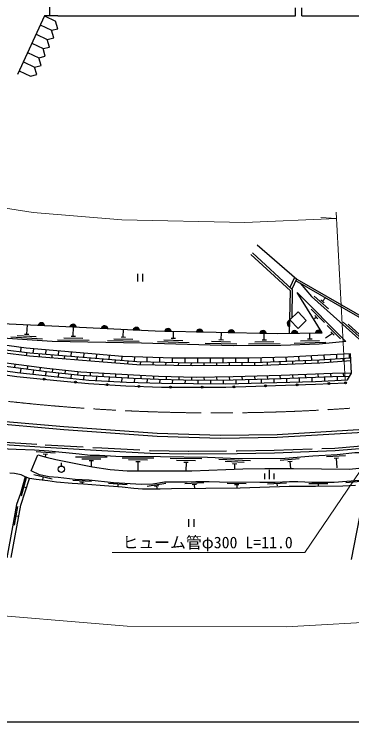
# Model space of a CAD drawing. Units: millimetres at full size, sheet at 1:1000, with parts at other scales. Extents: x 40000 to 680000, y 20000 to 380000.
# Drawn here: x 303202 to 356506, y 205000 to 316596 of the extents above; entities that cross this region are included whole.
import ezdxf
from ezdxf.enums import TextEntityAlignment as Align

# ---------------------------------------------------------------- set-up
doc = ezdxf.new("R2010")
doc.units = ezdxf.units.MM
doc.header["$LTSCALE"] = 1000
doc.linetypes.add('CHAIN', pattern=[18.5, 12, -1.5, 3.5, -1.5])
doc.linetypes.add('DASHED', pattern=[7.5, 6, -1.5])
for name, color, linetype, lineweight in [('M-BGD', 7, 'Continuous', 25), ('M-BMK', 2, 'CHAIN', 13), ('M-STR-HTXT', 7, 'Continuous', 13), ('M-TTL-BAND', 7, 'Continuous', 25)]:
    doc.layers.add(name, color=color, linetype=linetype, lineweight=lineweight)
doc.styles.add('ＭＳ ゴシック', font='')
doc.styles.get('ＭＳ ゴシック').set_extended_font_data('MS Gothic')

msp = doc.modelspace()

# ---------------------------------------------------------------- hatches: boundary and pattern name
at = {"layer": 'M-BGD'}
for points in [[(307006, 267553, -0.82183), (307996, 267509)], [(346706, 267340, -0.82183), (346724, 268330)], [(312001, 267321, -0.82183), (312990, 267271)], [(316994, 267069, -0.82183), (317984, 267020)], [(321988, 266818, -0.82183), (322978, 266768)], [(326983, 266611, -0.82183), (327974, 266590)], [(331982, 266505, -0.82183), (332973, 266484)], [(336981, 266399, -0.82183), (337972, 266378)], [(350757, 266339, -0.82183), (351748, 266356)], [(341980, 266294, -0.82183), (342971, 266273)], [(346979, 266274, -0.82183), (347970, 266291)], [(307786, 259057, -0.41421), (307950, 259192, -0.41421), (308085, 259029, -1)], [(312763, 258575, -0.41421), (312927, 258710, -0.41421), (313062, 258546, -1)], [(317747, 258179, -0.41421), (317906, 258319, -0.41421), (318046, 258160, -1)], [(322739, 257907, -0.41421), (322894, 258051, -0.41421), (323039, 257895, -1)], [(327736, 257767, -0.41421), (327886, 257917, -0.41421), (328036, 257767, -1)], [(332736, 257769, -0.41421), (332886, 257919, -0.41421), (333036, 257769, -1)], [(337736, 257807, -0.41421), (337881, 257962, -0.41421), (338035, 257817, -1)], [(342733, 257970, -0.41421), (342878, 258124, -0.41421), (343033, 257979, -1)], [(347730, 258132, -0.41421), (347875, 258287, -0.41421), (348030, 258142, -1)], [(352726, 258330, -0.41421), (352868, 258487, -0.41421), (353026, 258345, -1)], [(355352, 258522, -0.41421), (355545, 258610, -0.41421), (355633, 258417, -1)]]:
    msp.add_hatch(color=256, dxfattribs=at).paths.add_polyline_path(points)

# ---------------------------------------------------------------- linework, layer by layer
for p, q in [((308814, 316346), (308814, 322226)), ((347625, 316346), (347625, 317596)), ((348625, 316346), (348625, 317596)), ((307981, 316346), (303748, 307062)), ((307981, 316346), (309745, 315509)), ((310125, 316346), (307981, 316346)), ((307320, 314896), (309084, 314059)), ((307320, 314896), (309084, 314059)), ((306659, 313446), (308423, 312609)), ((306659, 313446), (308423, 312609)), ((305998, 311997), (307762, 311160)), ((305998, 311997), (307762, 311160)), ((305337, 310547), (307101, 309710)), ((305337, 310547), (307101, 309710)), ((304676, 309097), (306440, 308261)), ((304676, 309097), (306440, 308261)), ((304015, 307648), (305779, 306811)), ((322652, 275650), (322652, 274450)), ((323452, 275650), (323452, 274450)), ((347458, 275088), (346719, 273505)), ((347772, 274814), (347027, 273220)), ((359458, 267752), (347649, 274553)), ((350572, 272113), (352804, 270108)), ((351628, 271567), (352149, 271100)), ((351888, 271334), (352349, 271846)), ((352175, 267965), (350064, 270097)), ((351153, 268571), (350660, 269069)), ((346706, 267340), (346724, 268330)), ((350906, 268820), (350621, 268538)), ((355142, 268010), (358118, 265337)), ((305196, 266135), (305292, 267628)), ((307006, 267553), (307996, 267509)), ((312001, 267321), (312990, 267271)), ((312532, 265819), (312557, 267293)), ((316994, 267069), (317984, 267020)), ((320426, 265685), (320447, 266896)), ((321988, 266818), (322978, 266768)), ((354724, 265391), (352613, 267522)), ((355937, 267698), (357723, 266095)), ((302663, 265696), (307653, 265376)), ((303680, 265932), (306674, 265739)), ((304847, 266157), (305545, 266113)), ((312182, 265825), (312882, 265813)), ((320076, 265691), (320776, 265679)), ((326983, 266611), (327974, 266590)), ((328338, 265488), (328371, 266582)), ((331982, 266505), (332973, 266484)), ((335879, 265264), (335913, 266422)), ((336981, 266399), (337972, 266378)), ((341980, 266294), (342971, 266273)), ((342687, 265245), (342679, 266279)), ((346979, 266274), (347970, 266291)), ((349876, 265409), (349848, 266323)), ((350757, 266339), (351748, 266356)), ((353455, 266245), (352341, 265496)), ((353702, 265997), (353209, 266494)), ((310022, 265261), (315021, 265177)), ((311027, 265544), (314026, 265494)), ((317917, 265128), (322916, 265043)), ((318922, 265411), (321921, 265360)), ((325821, 264962), (330819, 264814)), ((326830, 265232), (329828, 265143)), ((327988, 265498), (328688, 265477)), ((333362, 264738), (338360, 264590)), ((334371, 265008), (337369, 264919)), ((335529, 265274), (336229, 265253)), ((340192, 264625), (345191, 264664)), ((341189, 264933), (344189, 264956)), ((342337, 265242), (343037, 265247)), ((347397, 264731), (352394, 264888)), ((348387, 265062), (351385, 265157)), ((349527, 265398), (350226, 265420)), ((304276, 264032), (304191, 263371)), ((306234, 263823), (306178, 263139)), ((308226, 263651), (308171, 262976)), ((310219, 263479), (310164, 262813)), ((305183, 263243), (305124, 262779)), ((307174, 263057), (307136, 262590)), ((309168, 262894), (309129, 262427)), ((311161, 262731), (311123, 262264)), ((312211, 263307), (312158, 262650)), ((313154, 262568), (313116, 262101)), ((314204, 263135), (314151, 262486)), ((315148, 262405), (315109, 261938)), ((316195, 262963), (316144, 262324)), ((318188, 262791), (318138, 262164)), ((320181, 262619), (320132, 262005)), ((322181, 262543), (322125, 261846)), ((324137, 262475), (324124, 261780)), ((326136, 262405), (326123, 261740)), ((328135, 262335), (328123, 261701)), ((330136, 262332), (330122, 261661)), ((332118, 262336), (332122, 261644)), ((334118, 262341), (334122, 261657)), ((336118, 262345), (336122, 261670)), ((338118, 262349), (338122, 261683)), ((340118, 262354), (340122, 261696)), ((342117, 262396), (342122, 261709)), ((344092, 262441), (344120, 261785)), ((346092, 262487), (346118, 261870)), ((348089, 262597), (348117, 261956)), ((350086, 262719), (350115, 262041)), ((352065, 262840), (352112, 262143)), ((354064, 262924), (354108, 262276)), ((355105, 262343), (355137, 261876)), ((356063, 263008), (356103, 262410)), ((303319, 260853), (303384, 261363)), ((317141, 262244), (317104, 261777)), ((319135, 262085), (319097, 261618)), ((321128, 261926), (321091, 261459)), ((323124, 261799), (323114, 261331)), ((325123, 261760), (325114, 261292)), ((327123, 261720), (327114, 261252)), ((329123, 261681), (329113, 261213)), ((331122, 261641), (331113, 261173)), ((333122, 261650), (333125, 261182)), ((335122, 261663), (335125, 261195)), ((337122, 261677), (337125, 261208)), ((339122, 261690), (339125, 261221)), ((341122, 261703), (341125, 261234)), ((343121, 261743), (343141, 261275)), ((345119, 261828), (345139, 261360)), ((347118, 261913), (347138, 261445)), ((349116, 261998), (349136, 261530)), ((351114, 262084), (351134, 261616)), ((353110, 262210), (353141, 261742)), ((304219, 260017), (304310, 260726)), ((305302, 260598), (305368, 261108)), ((306209, 259806), (306294, 260471)), ((307286, 260343), (307351, 260853)), ((308198, 259595), (308278, 260216)), ((309272, 260109), (309327, 260620)), ((311261, 259896), (311315, 260407)), ((313249, 259683), (313304, 260194)), ((315244, 259544), (315274, 260057)), ((310200, 259384), (310266, 260002)), ((312190, 259183), (312255, 259789)), ((314209, 258979), (314246, 259603)), ((316204, 258828), (316242, 259486)), ((317241, 259428), (317271, 259940)), ((318200, 258708), (318239, 259369)), ((319237, 259311), (319267, 259823)), ((320197, 258589), (320236, 259252)), ((321234, 259194), (321264, 259707)), ((322204, 258516), (322232, 259138)), ((323231, 259093), (323255, 259606)), ((324204, 258471), (324230, 259047)), ((325229, 259002), (325252, 259515)), ((326214, 258425), (326228, 258961)), ((327228, 258934), (327242, 259447)), ((328214, 258399), (328228, 258906)), ((329227, 258879), (329241, 259392)), ((331226, 258824), (331241, 259337)), ((333226, 258820), (333220, 259334)), ((335226, 258844), (335220, 259358)), ((337226, 258869), (337220, 259382)), ((339225, 258914), (339212, 259428)), ((340239, 258392), (340225, 258941)), ((341225, 258967), (341211, 259481)), ((342239, 258441), (342224, 258994)), ((343224, 259021), (343210, 259534)), ((344238, 258491), (344223, 259047)), ((345223, 259074), (345209, 259587)), ((346245, 258540), (346222, 259111)), ((347222, 259151), (347202, 259664)), ((348244, 258589), (348221, 259190)), ((349220, 259229), (349200, 259742)), ((350244, 258639), (350219, 259268)), ((351219, 259307), (351198, 259820)), ((352242, 258731), (352218, 259346)), ((353217, 259385), (353197, 259898)), ((354227, 258839), (354217, 259409)), ((355217, 259428), (355207, 259941)), ((330214, 258375), (330227, 258851)), ((332232, 258352), (332226, 258808)), ((334232, 258328), (334226, 258832)), ((336233, 258305), (336226, 258857)), ((338240, 258343), (338226, 258888)), ((309663, 247367), (306671, 247587)), ((308494, 247152), (307796, 247203)), ((308145, 247178), (308114, 246754)), ((317885, 246743), (312885, 246743)), ((355519, 246964), (352525, 246777)), ((310658, 245338), (310658, 245838)), ((316885, 246443), (313885, 246443)), ((315735, 246143), (315035, 246143)), ((315385, 246143), (315385, 245241)), ((325248, 246571), (320248, 246605)), ((324246, 246278), (321246, 246298)), ((323094, 245986), (322394, 245990)), ((322744, 245988), (322734, 244586)), ((332844, 246465), (327845, 246541)), ((331840, 246180), (328840, 246226)), ((330685, 245898), (329985, 245908)), ((330335, 245903), (330315, 244574)), ((340520, 246163), (335525, 246375)), ((339508, 245906), (336511, 246033)), ((338347, 245655), (337647, 245684)), ((337997, 245669), (337962, 244842)), ((348207, 246464), (345217, 246218)), ((347085, 246071), (346388, 246013)), ((346736, 246042), (346825, 244970)), ((354390, 246593), (353691, 246549)), ((354040, 246571), (354134, 245074)), ((343519, 243265), (343519, 244765)), ((305111, 243500), (304323, 240605)), ((309221, 243290), (306298, 243964)), ((307759, 243627), (307665, 243217)), ((342769, 243265), (342769, 244165)), ((344269, 243265), (344269, 244165)), ((315436, 242892), (312440, 243046)), ((314277, 242742), (313577, 242778)), ((313927, 242760), (313914, 242498)), ((321063, 242371), (318070, 242569)), ((319567, 242470), (319543, 242111)), ((327139, 242591), (324177, 242115)), ((326037, 242201), (325346, 242090)), ((333133, 242669), (330136, 242544)), ((331993, 242411), (331293, 242382)), ((331643, 242397), (331669, 241773)), ((339837, 242545), (336838, 242591)), ((338684, 242353), (337984, 242364)), ((338334, 242358), (338326, 241829)), ((346180, 242646), (343185, 242470)), ((344683, 242558), (344704, 242199)), ((352704, 242537), (349704, 242537)), ((351204, 242537), (351204, 242177)), ((358567, 242956), (355578, 242697)), ((304717, 242052), (305122, 241942)), ((325691, 242146), (325764, 241691)), ((303749, 238959), (303205, 236009)), ((303477, 237484), (303890, 237408)), ((330746, 236976), (330746, 235776)), ((331546, 236976), (331546, 235776))]:
    msp.add_line(p, q, dxfattribs=at)
for points in [[(310125, 316346), (315125, 316346), (330125, 316346), (345125, 316346), (347625, 316346)], [(348625, 316346), (365125, 316346), (367625, 316346)], [(309084, 314059), (310103, 314302), (309745, 315509)], [(308423, 312609), (309442, 312853), (309084, 314059)], [(307762, 311160), (308781, 311403), (308423, 312609)], [(307101, 309710), (308120, 309953), (307762, 311160)], [(306440, 308261), (307459, 308504), (307101, 309710)], [(305779, 306811), (306798, 307054), (306440, 308261)], [(202396, 291685), (211507, 288227), (233481, 279878), (242117, 276550), (251623, 273673), (269494, 268966), (277607, 267133), (291365, 264718), (301369, 263261), (305630, 262714), (315937, 261870), (322546, 261342), (331280, 261170), (342398, 261243), (351448, 261629), (356367, 261958)], [(202553, 292127), (211673, 288665), (233649, 280316), (242269, 276993), (251751, 274124), (269606, 269422), (277699, 267592), (291439, 265181), (301433, 263726), (305679, 263180), (315975, 262337), (322570, 261810), (331283, 261638), (342386, 261711), (351422, 262097), (356342, 262426)], [(356139, 259445), (353474, 259395), (345354, 259078), (337757, 258875), (331935, 258805), (325989, 258968), (322033, 259147), (313699, 259635), (308300, 260213), (296172, 261772), (287578, 263120), (282453, 264122), (271845, 266232), (260312, 269265), (253635, 271019), (244577, 273536), (235445, 276621), (217108, 283464), (201547, 289291)], [(356472, 259965), (353459, 259909), (345338, 259591), (337747, 259388), (331939, 259318), (326008, 259481), (322059, 259660), (313742, 260147), (308360, 260723), (296244, 262281), (287667, 263626), (282553, 264626), (271961, 266733), (260443, 269762), (253769, 271515), (244728, 274027), (235617, 277105), (217288, 283945), (201734, 289820)], [(202178, 287977), (213969, 283576), (229764, 277777), (236220, 275427), (241169, 273795), (251753, 270604), (268746, 266048), (278013, 263656), (293324, 260930), (303604, 259458), (309953, 258850), (314919, 258364), (320819, 257979), (326472, 257767), (336622, 257771), (350749, 258230), (355493, 258469)], [(341576, 280222), (347806, 274784), (359461, 268131)], [(348347, 274151), (350139, 272098), (358098, 264952), (368243, 266137), (376658, 266870), (381716, 267485), (387190, 268121), (394097, 269767), (409410, 273396), (414112, 274691), (416697, 275586), (418005, 276130), (418738, 276624), (419521, 277392), (418958, 277967), (417896, 278574), (414288, 280641), (382364, 281159)], [(346688, 266269), (346804, 272953), (340585, 278717)], [(340806, 278968), (347071, 273180), (347055, 268717)], [(296725, 268008), (310251, 267409), (325461, 266643), (344743, 266235), (351845, 266358), (347900, 272709), (355532, 265001), (351339, 264555), (345314, 264365), (337789, 264307), (323324, 264736), (309219, 264975), (299756, 265582)], [(292259, 261653), (303744, 260067), (310011, 259403), (314967, 258902), (320913, 258546), (326468, 258419), (336557, 258301), (350769, 258651), (355806, 258925), (356472, 259965), (356311, 263018), (352072, 262841), (346425, 262495), (340299, 262354), (328327, 262328), (320286, 262610), (305079, 263922), (287485, 266328)], [(264904, 258160), (279549, 255034), (287327, 253673), (298114, 252231), (311032, 251105), (325758, 250061), (335782, 249730), (344731, 249879), (361026, 250856)], [(361002, 251255), (344716, 250279), (335785, 250130), (325779, 250461), (311064, 251504), (298157, 252629), (287388, 254068), (279625, 255427), (264987, 258551)], [(300750, 248768), (308085, 248300), (317038, 247804), (324679, 247390), (330732, 247289), (338401, 247323), (344276, 247434), (353860, 247775), (367980, 248970)], [(299720, 248141), (303498, 248023), (306419, 247906), (308698, 247739), (313468, 247250), (315205, 247043), (316666, 247043), (319243, 246912), (326312, 246864), (333707, 246752), (338549, 246547), (345982, 246582), (350344, 246942), (354210, 247183), (356952, 247467), (358775, 247467), (361686, 247314)], [(359737, 243238), (353720, 242717), (350163, 242717), (347980, 242856), (346684, 242856), (344405, 242722), (341974, 242722), (335606, 242820), (333996, 242828), (331906, 242828), (330522, 242770), (326929, 242770), (325116, 242479), (323306, 242403), (318905, 242694), (315053, 243122), (312844, 243236), (310143, 243521), (308735, 243617), (307203, 243970), (305916, 244595), (306928, 247082), (308237, 246720), (309777, 246394), (312147, 245911), (315553, 245207), (318364, 244767), (321021, 244588), (331229, 244573), (339283, 244895), (342751, 244970), (347294, 244970), (356156, 244855), (359594, 245198)], [(304926, 243620), (304219, 241024), (303598, 239296), (302943, 235748), (302062, 230862)], [(357100, 242283), (355098, 242173), (350782, 242087), (346610, 242087), (338882, 241834), (328021, 241742), (326228, 241691), (324992, 241691), (323465, 241711), (322069, 241785), (320271, 242003), (316756, 242295), (314138, 242487), (312387, 242572), (309862, 242819), (308510, 243015), (306661, 243223), (305643, 243365), (304926, 243620), (304306, 243935), (303238, 244164), (302519, 244227)], [(302724, 230939), (304262, 239183), (305643, 243365)], [(356436, 230581), (358179, 239509)]]:
    msp.add_lwpolyline(points, dxfattribs=at)
msp.add_lwpolyline([(348007, 269645), (349316, 268302), (348034, 267052), (346725, 268394)], close=True, dxfattribs=at)
at = {"layer": 'M-BGD', "linetype": 'DASHED'}
msp.add_lwpolyline([(300780, 249167), (308109, 248700), (317060, 248203), (324693, 247789), (330735, 247689), (338397, 247723), (344265, 247834), (353836, 248174), (367946, 249369)], dxfattribs=at)
at = {"layer": 'M-BGD'}
for centre, radius in [((307936, 259043), 150), ((312912, 258560), 150), ((317896, 258170), 150), ((322889, 257901), 150), ((327886, 257767), 150), ((332886, 257769), 150), ((337886, 257812), 150), ((342883, 257975), 150), ((347880, 258137), 150), ((352876, 258338), 150), ((355493, 258469), 150), ((310658, 244838), 500)]:
    msp.add_circle(centre, radius, dxfattribs=at)
for centre, start, end in [((307497, 267433), 8.6342, 166.29239), ((346813, 267833), 100.17389, 257.83208), ((312491, 267198), 8.29027, 165.94847), ((317484, 266947), 8.29027, 165.94847), ((322478, 266696), 8.29027, 165.94847), ((327477, 266503), 9.95757, 167.61576), ((332476, 266397), 9.95757, 167.61576), ((337474, 266291), 9.95757, 167.61576), ((351254, 266250), 12.15938, 169.81757), ((342473, 266185), 9.95757, 167.61576), ((347476, 266184), 12.15938, 169.81757)]:
    msp.add_arc(centre, 505, start, end, dxfattribs=at)
at = {"layer": 'M-BMK'}
msp.add_arc((335215, 553715), 300000, 253.09975, 289.18159, dxfattribs=at)
at = {"layer": 'M-STR-HTXT'}
for p, q in [((355443, 258905), (354026, 285373)), ((354079, 284384), (351630, 284556))]:
    msp.add_line(p, q, dxfattribs=at)
for points in [[(354079, 284384), (339622, 283751), (320216, 284142), (306182, 285315), (282376, 289045), (272546, 291243), (267941, 292408), (259236, 294854), (210444, 313077)], [(69373, 293722), (70843, 293304), (84695, 289233), (98887, 284850), (110929, 280960), (120245, 277841), (134357, 272935), (146007, 268716), (159481, 263527), (237103, 234537), (253418, 229972), (277729, 224784), (294517, 222287), (321023, 220100), (346140, 219977), (362801, 220939), (368218, 221547)], [(360656, 248752), (349076, 231719), (318676, 231719)]]:
    msp.add_lwpolyline(points, dxfattribs=at)
at = {"layer": 'M-TTL-BAND'}
msp.add_line((40000, 205000), (579000, 205000), dxfattribs=at)

# ---------------------------------------------------------------- texts
at = {"layer": 'M-STR-HTXT', "style": 'ＭＳ ゴシック'}
msp.add_text('ヒューム管φ300 L=11.0', height=1833, dxfattribs=at).set_placement((347176, 231819), align=Align.BOTTOM_RIGHT)

doc.saveas('drawing.dxf')
